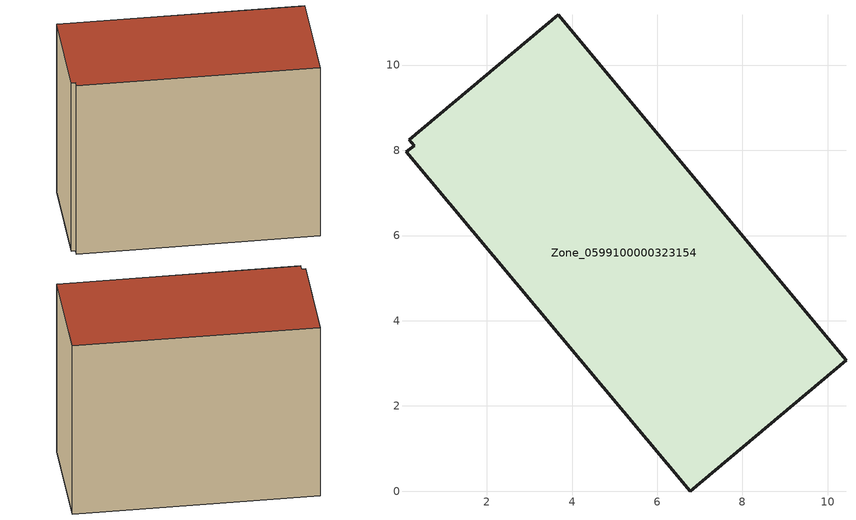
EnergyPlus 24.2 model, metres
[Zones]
Zone_0599100000323154
 floor ground (C_G): 6.77,0 0.12,7.96 0.3,8.11 0.18,8.25 3.68,11.18 10.43,3.07 z0.2
 wall outside (C_F): 6.77,0 10.43,3.07 3.68,11.18 0.18,8.25 0.3,8.11 0.12,7.96 6.77,0 z0.2:8.7
 roof outside (C_R): 0.12,7.96 6.77,0 10.43,3.07 3.68,11.18 0.18,8.25 0.3,8.11 z8.7
[BUILDING]
Pand.0599100000323154: North Axis=0; Terrain=City; Loads Convergence Tolerance Value=0.04; Temperature Convergence Tolerance Value=0.4; Solar Distribution=FullExterior; Maximum Number of Warmup Days=25; Minimum Number of Warmup Days=1
[Site:Location]
Rotterdam.The.Hague.AP_ZH_NLD Design_Conditions: Latitude=51.96; Longitude=4.45; Time Zone=1; Elevation=-4.5
[SITE:GROUNDTEMPERATURE:BUILDINGSURFACE]
18, 18, 18, 18, 18, 18, 18, 18, 18, 18, 18, 18
[MATERIAL] Thermal Absorptance=0.9; Solar Absorptance=0.7; Visible Absorptance=0.7
Name | Roughness | Thickness | Conductivity | Density | Specific Heat
G.TI.1975-1991 | MediumSmooth | 0.15 | 0.288461 | 540 | 1210
F.TI.1975-1991 | Rough | 0.3 | 0.230769 | 1920 | 840
R.TI.1975-1991 | MediumRough | 0.2 | 0.153846 | 1500 | 1000
[CONSTRUCTION]
C_G: G.TI.1975-1991
C_F: F.TI.1975-1991
C_R: R.TI.1975-1991
[ZONE]
Zone_0599100000323154: Type=1; Multiplier=1; Ceiling Height=Autocalculate; Volume=Autocalculate; Floor Area=autocalculate; Part of Total Floor Area=Yes
[ZONEINFILTRATION:DESIGNFLOWRATE]
Infil_Zone_0599100000323154: Zone or ZoneList or Space or SpaceList=Zone_0599100000323154; Schedule=AlwaysOn; Design Flow Rate Calculation Method=Flow/Area; Flow Rate per Floor Area=0.003; Constant Term Coefficient=1; Temperature Term Coefficient=0; Velocity Term Coefficient=0; Velocity Squared Term Coefficient=0
[HVACTEMPLATE:ZONE:IDEALLOADSAIRSYSTEM]
Zone_0599100000323154: Maximum Heating Supply Air Temperature=50; Minimum Cooling Supply Air Temperature=13; Maximum Heating Supply Air Humidity Ratio=0.0156; Minimum Cooling Supply Air Humidity Ratio=0.0077; Heating Limit=NoLimit; Cooling Limit=NoLimit; Dehumidification Control Type=ConstantSensibleHeatRatio; Cooling Sensible Heat Ratio=0.7; Dehumidification Setpoint=60; Humidification Control Type=None; Humidification Setpoint=30; Outdoor Air Method=None; Outdoor Air Flow Rate per Person=0.00944; Outdoor Air Flow Rate per Zone Floor Area=0; Outdoor Air Flow Rate per Zone=0; Demand Controlled Ventilation Type=None; Outdoor Air Economizer Type=NoEconomizer; Heat Recovery Type=None; Sensible Heat Recovery Effectiveness=0.7; Latent Heat Recovery Effectiveness=0.65
[ZONECONTROL:THERMOSTAT]
ThermostatControl_Zone_0599100000323154: Zone or ZoneList=Zone_0599100000323154; Control Type Schedule=DualSetpointControlType; Control 1=Thermostat_Zone_0599100000323154; Temperature Difference Between Cutout And Setpoint=0
[THERMOSTATSETPOINT:DUALSETPOINT]
Thermostat_Zone_0599100000323154: Heating Setpoint Temperature Schedule=HeatingSetpoint_Zone_0599100000323154; Cooling Setpoint Temperature Schedule=CoolingSetpoint_Zone_0599100000323154
[SCHEDULE:COMPACT]
HeatingSetpoint_Zone_0599100000323154: Through: 12/31, For: AllDays, Until: 24:00, 21
CoolingSetpoint_Zone_0599100000323154: Through: 12/31, For: AllDays, Until: 24:00, 24
DualSetpointControlType: Through: 12/31, For: AllDays, Until: 24:00, 4
AlwaysOn: Through: 12/31, For: AllDays, Until: 24:00, 1
